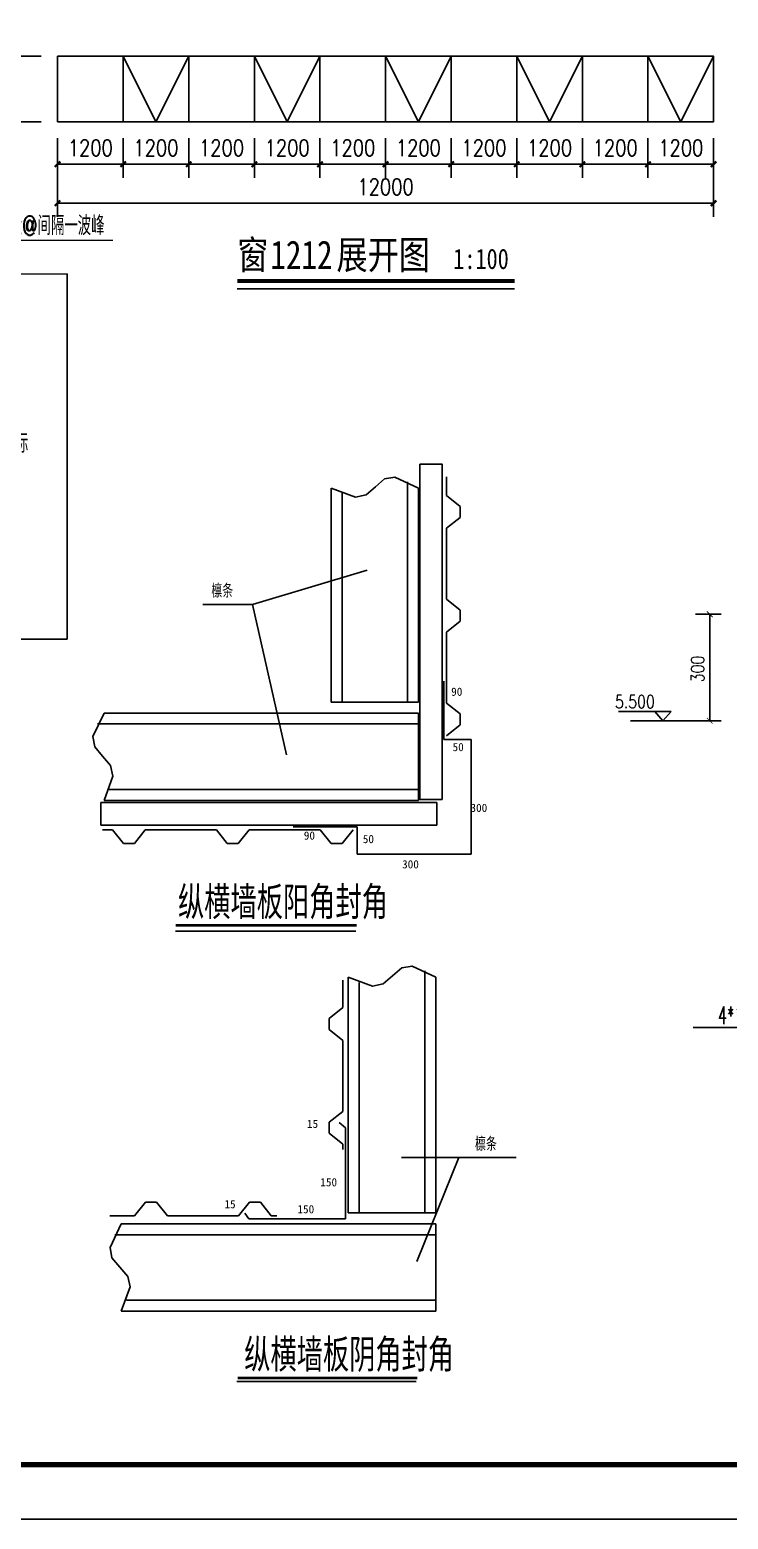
# Model space of a CAD drawing. Extents: x 3757684 to 3906284, y -130571 to 413559.
# Drawn here: x 3788523 to 3801297, y 371559 to 398830 of the extents above; entities that cross this region are included whole.
import ezdxf

# ---------------------------------------------------------------- set-up
doc = ezdxf.new("R2010")
doc.units = 0
doc.header["$LTSCALE"] = 1000
doc.header["$MEASUREMENT"] = 0
doc.linetypes.add('ACAD_ISO02W100', pattern=[15, 12, -3])
doc.layers.get('0').update_dxf_attribs({"color": 4, "linetype": 'CONTINUOUS'})
doc.layers.get('Defpoints').update_dxf_attribs({"linetype": 'CONTINUOUS'})
for name, color, linetype in [('AXIS', 3, 'CONTINUOUS'), ('CYAN', 4, 'CONTINUOUS'), ('DIM', 3, 'CONTINUOUS'), ('DIM_SYMB', 3, 'CONTINUOUS'), ('GREEN', 3, 'CONTINUOUS'), ('PUB_DIM', 3, 'CONTINUOUS'), ('PUB_TEXT', 7, 'CONTINUOUS'), ('PUB_TITLE', 4, 'CONTINUOUS'), ('ROOF', 4, 'CONTINUOUS'), ('ST', 4, 'CONTINUOUS'), ('XUX', 3, 'ACAD_ISO02W100'), ('底线', 7, 'CONTINUOUS'), ('门窗', 4, 'CONTINUOUS')]:
    doc.layers.add(name, color=color, linetype=linetype)
doc.layers.add('标注', color=3, linetype='CONTINUOUS', lineweight=13)
doc.styles.add('3MM', font='simplex.shx', dxfattribs={"width": 0.7, "height": 700, "bigfont": 'hztxt.shx'})
doc.styles.add('_HZTXT', font='TXT', dxfattribs={"width": 0.8, "bigfont": 'HZTXT'})
doc.styles.add('_ROMANS', font='ROMANS', dxfattribs={"width": 0.6})
doc.styles.add('DIM_FONT', font='SIMPLEX.shx', dxfattribs={"width": 0.8})
doc.styles.add('ht', font='simhei_0.ttf', dxfattribs={"width": 0.8})
doc.styles.get("Standard").update_dxf_attribs({"font": 'SimSun.ttf'})
doc.styles.add('中西', font='romans.shx', dxfattribs={"width": 0.8, "height": 350, "bigfont": 'hztxt.shx'})
doc.dimstyles.new('DIMN', dxfattribs={"dimtxt": 300, "dimasz": 100, "dimexe": 250, "dimexo": 300, "dimgap": 150, "dimtad": 1, "dimdec": 0, "dimzin": 0, "dimdsep": 46, "dimtxsty": 'DIM_FONT', "dimblk": 'ARCHTICK', "dimcen": 0.09, "dimclrt": 7, "dimazin": 2, "dimtfac": 1, "dimtdec": 0, "dimtix": 1, "dimtmove": 2, "dimatfit": 3, "dimldrblk": 'ARCHTICK', "dimfxl": 0, "dimtolj": 1, "dimtzin": 0, "dimarcsym": 0})

# ---------------------------------------------------------------- blocks, each defined once
blk = doc.blocks.new('A$C781D49ED')
for p, q in [((2289, 15417), (9933, 15482)), ((9933, 14702), (9933, 15482)), ((2289, 14645), (9933, 14702)), ((9783, 4207), (9783, 14457)), ((9783, 14457), (9933, 14457)), ((9933, 4207), (9933, 14457)), ((2289, 10457), (9783, 10457)), ((2289, 10307), (9783, 10307)), ((2356, 4357), (9783, 4357)), ((2356, 4207), (9933, 4207)), ((2356, 3957), (9933, 3957)), ((9933, 3957), (9933, 3332)), ((2356, 3332), (9933, 3332))]:
    blk.add_line(p, q)
for points, const_width in [([(6913, 15218), (6913, 15718)], 100), ([(8703, 15651), (9203, 15651)], 100), ([(8953, 14325), (8953, 15651)], 50), ([(8283, 13957), (8283, 14457), (9783, 14457), (9783, 10457), (8283, 10457), (8283, 10957)], 75), ([(8283, 7707), (8283, 8207), (9783, 8207), (9783, 4207), (8283, 4207), (8283, 4707)], 75), ([(8953, 4525), (8953, 3199)], 50), ([(6913, 3632), (6913, 3132)], 100), ([(8703, 3199), (9203, 3199)], 100)]:
    blk.add_lwpolyline(points, dxfattribs=dict(const_width=const_width))
at = {"layer": 'CYAN'}
for p, q in [((10114, 16118), (7077, 16101)), ((7077, 16101), (7077, 15576)), ((10114, 2733), (10114, 16118)), ((14845, 16118), (11809, 16101)), ((11809, 16101), (11809, 15576)), ((14845, 2733), (14845, 16118)), ((7077, 15576), (6527, 15576)), ((11809, 15576), (11259, 15576)), ((7077, 3258), (6527, 3258)), ((7077, 2733), (7077, 3258)), ((10114, 2733), (7077, 2733)), ((11809, 3258), (11259, 3258)), ((11809, 2733), (11809, 3258)), ((14845, 2733), (11809, 2733))]:
    blk.add_line(p, q, dxfattribs=at)
at = {"layer": 'GREEN'}
for p, q in [((2289, 16249), (2289, 9435)), ((3099, 9435), (1681, 8761)), ((2289, 9435), (3099, 9435)), ((1681, 8761), (2356, 8761)), ((2356, 8761), (2356, 2217))]:
    blk.add_line(p, q, dxfattribs=at)
at = {"layer": '标注'}
for p, q in [((0, 17356), (6263, 17356)), ((6263, 17356), (6913, 15718)), ((10344, 17353), (8953, 15686)), ((10344, 17353), (16517, 17353))]:
    blk.add_line(p, q, dxfattribs=at)
at = {"layer": '门窗'}
blk.add_line((4869, 50), (9590, 50), dxfattribs=at)
at = {"layer": '门窗', "const_width": 100}
blk.add_lwpolyline([(4869, 50), (10411, 50)], dxfattribs=at)
at = {"layer": '底线', "style": 'ht', "width": 0.7}
blk.add_text('雨蓬前包角', height=1000, dxfattribs=at).set_placement((5058, 497))
at = {"layer": '标注', "style": '中西', "width": 0.7}
for s, p in [('抽芯铝铆钉每波峰一个', (120, 17580)), ('M4自攻螺栓@间隔一波峰', (10311, 17532)), ('根据实际', (11462, 9566))]:
    blk.add_text(s, height=700, dxfattribs=at).set_placement(p)
blk = doc.blocks.new('A$C7E354899')
at = {"layer": 'CYAN', "xscale": 0.5, "yscale": 0.5, "zscale": 0.5}
blk.add_blockref('A$C781D49ED', (0, 0), dxfattribs=at)
blk = doc.blocks.new('_ArchTick')
at = {"color": 0, "linetype": 'ByBlock', "const_width": 0.4}
blk.add_lwpolyline([(-0.5, -0.5), (0.5, 0.5)], dxfattribs=at)
blk = doc.blocks.new('*D254')
at = {"layer": 'Defpoints', "color": 0}
for p in [(3789030, 397146), (3801030, 397146), (3801030, 395654)]:
    blk.add_point(p, dxfattribs=at)
at = {"layer": 'PUB_DIM', "color": 0, "lineweight": -2}
for p, q in [((3789030, 396846), (3789030, 395404)), ((3801030, 396846), (3801030, 395404)), ((3789030, 395654), (3801030, 395654))]:
    blk.add_line(p, q, dxfattribs=at)
at = {"layer": 'PUB_DIM', "color": 0, "lineweight": -2, "xscale": 100, "yscale": 100, "zscale": 100, "rotation": 180}
blk.add_blockref('_ArchTick', (3789030, 395654), dxfattribs=at)
at = {"layer": 'PUB_DIM', "color": 0, "lineweight": -2, "xscale": 100, "yscale": 100, "zscale": 100}
blk.add_blockref('_ArchTick', (3801030, 395654), dxfattribs=at)
at = {"layer": 'PUB_DIM', "color": 7, "insert": (3795030, 395954), "char_height": 300, "attachment_point": 5, "style": 'DIM_FONT'}
blk.add_mtext('\\A1;12000', dxfattribs=at)
blk = doc.blocks.new('*D255')
at = {"layer": 'Defpoints', "color": 0}
for p in [(3789030, 397146), (3790230, 397146), (3790230, 396368)]:
    blk.add_point(p, dxfattribs=at)
at = {"layer": 'PUB_DIM', "color": 0, "lineweight": -2}
for p, q in [((3789030, 396846), (3789030, 396118)), ((3790230, 396846), (3790230, 396118)), ((3789030, 396368), (3790230, 396368))]:
    blk.add_line(p, q, dxfattribs=at)
at = {"layer": 'PUB_DIM', "color": 0, "lineweight": -2, "xscale": 100, "yscale": 100, "zscale": 100, "rotation": 180}
blk.add_blockref('_ArchTick', (3789030, 396368), dxfattribs=at)
at = {"layer": 'PUB_DIM', "color": 0, "lineweight": -2, "xscale": 100, "yscale": 100, "zscale": 100}
blk.add_blockref('_ArchTick', (3790230, 396368), dxfattribs=at)
at = {"layer": 'PUB_DIM', "color": 7, "insert": (3789630, 396668), "char_height": 300, "attachment_point": 5, "style": 'DIM_FONT'}
blk.add_mtext('\\A1;1200', dxfattribs=at)
blk = doc.blocks.new('*D256')
at = {"layer": 'Defpoints', "color": 0}
for p in [(3790230, 397146), (3791430, 397146), (3791430, 396368)]:
    blk.add_point(p, dxfattribs=at)
at = {"layer": 'PUB_DIM', "color": 0, "lineweight": -2}
for p, q in [((3790230, 396846), (3790230, 396118)), ((3791430, 396846), (3791430, 396118)), ((3790230, 396368), (3791430, 396368))]:
    blk.add_line(p, q, dxfattribs=at)
at = {"layer": 'PUB_DIM', "color": 0, "lineweight": -2, "xscale": 100, "yscale": 100, "zscale": 100, "rotation": 180}
blk.add_blockref('_ArchTick', (3790230, 396368), dxfattribs=at)
at = {"layer": 'PUB_DIM', "color": 0, "lineweight": -2, "xscale": 100, "yscale": 100, "zscale": 100}
blk.add_blockref('_ArchTick', (3791430, 396368), dxfattribs=at)
at = {"layer": 'PUB_DIM', "color": 7, "insert": (3790830, 396668), "char_height": 300, "attachment_point": 5, "style": 'DIM_FONT'}
blk.add_mtext('\\A1;1200', dxfattribs=at)
blk = doc.blocks.new('*D257')
at = {"layer": 'Defpoints', "color": 0}
for p in [(3791430, 397146), (3792630, 397146), (3792630, 396368)]:
    blk.add_point(p, dxfattribs=at)
at = {"layer": 'PUB_DIM', "color": 0, "lineweight": -2}
for p, q in [((3791430, 396846), (3791430, 396118)), ((3792630, 396846), (3792630, 396118)), ((3791430, 396368), (3792630, 396368))]:
    blk.add_line(p, q, dxfattribs=at)
at = {"layer": 'PUB_DIM', "color": 0, "lineweight": -2, "xscale": 100, "yscale": 100, "zscale": 100, "rotation": 180}
blk.add_blockref('_ArchTick', (3791430, 396368), dxfattribs=at)
at = {"layer": 'PUB_DIM', "color": 0, "lineweight": -2, "xscale": 100, "yscale": 100, "zscale": 100}
blk.add_blockref('_ArchTick', (3792630, 396368), dxfattribs=at)
at = {"layer": 'PUB_DIM', "color": 7, "insert": (3792030, 396668), "char_height": 300, "attachment_point": 5, "style": 'DIM_FONT'}
blk.add_mtext('\\A1;1200', dxfattribs=at)
blk = doc.blocks.new('*D258')
at = {"layer": 'Defpoints', "color": 0}
for p in [(3792630, 397146), (3793830, 397146), (3793830, 396368)]:
    blk.add_point(p, dxfattribs=at)
at = {"layer": 'PUB_DIM', "color": 0, "lineweight": -2}
for p, q in [((3792630, 396846), (3792630, 396118)), ((3793830, 396846), (3793830, 396118)), ((3792630, 396368), (3793830, 396368))]:
    blk.add_line(p, q, dxfattribs=at)
at = {"layer": 'PUB_DIM', "color": 0, "lineweight": -2, "xscale": 100, "yscale": 100, "zscale": 100, "rotation": 180}
blk.add_blockref('_ArchTick', (3792630, 396368), dxfattribs=at)
at = {"layer": 'PUB_DIM', "color": 0, "lineweight": -2, "xscale": 100, "yscale": 100, "zscale": 100}
blk.add_blockref('_ArchTick', (3793830, 396368), dxfattribs=at)
at = {"layer": 'PUB_DIM', "color": 7, "insert": (3793230, 396668), "char_height": 300, "attachment_point": 5, "style": 'DIM_FONT'}
blk.add_mtext('\\A1;1200', dxfattribs=at)
blk = doc.blocks.new('*D259')
at = {"layer": 'Defpoints', "color": 0}
for p in [(3793830, 397146), (3795030, 397146), (3795030, 396368)]:
    blk.add_point(p, dxfattribs=at)
at = {"layer": 'PUB_DIM', "color": 0, "lineweight": -2}
for p, q in [((3793830, 396846), (3793830, 396118)), ((3795030, 396846), (3795030, 396118)), ((3793830, 396368), (3795030, 396368))]:
    blk.add_line(p, q, dxfattribs=at)
at = {"layer": 'PUB_DIM', "color": 0, "lineweight": -2, "xscale": 100, "yscale": 100, "zscale": 100, "rotation": 180}
blk.add_blockref('_ArchTick', (3793830, 396368), dxfattribs=at)
at = {"layer": 'PUB_DIM', "color": 0, "lineweight": -2, "xscale": 100, "yscale": 100, "zscale": 100}
blk.add_blockref('_ArchTick', (3795030, 396368), dxfattribs=at)
at = {"layer": 'PUB_DIM', "color": 7, "insert": (3794430, 396668), "char_height": 300, "attachment_point": 5, "style": 'DIM_FONT'}
blk.add_mtext('\\A1;1200', dxfattribs=at)
blk = doc.blocks.new('*D260')
at = {"layer": 'Defpoints', "color": 0}
for p in [(3795030, 397146), (3796230, 397146), (3796230, 396368)]:
    blk.add_point(p, dxfattribs=at)
at = {"layer": 'PUB_DIM', "color": 0, "lineweight": -2}
for p, q in [((3795030, 396846), (3795030, 396118)), ((3796230, 396846), (3796230, 396118)), ((3795030, 396368), (3796230, 396368))]:
    blk.add_line(p, q, dxfattribs=at)
at = {"layer": 'PUB_DIM', "color": 0, "lineweight": -2, "xscale": 100, "yscale": 100, "zscale": 100, "rotation": 180}
blk.add_blockref('_ArchTick', (3795030, 396368), dxfattribs=at)
at = {"layer": 'PUB_DIM', "color": 0, "lineweight": -2, "xscale": 100, "yscale": 100, "zscale": 100}
blk.add_blockref('_ArchTick', (3796230, 396368), dxfattribs=at)
at = {"layer": 'PUB_DIM', "color": 7, "insert": (3795630, 396668), "char_height": 300, "attachment_point": 5, "style": 'DIM_FONT'}
blk.add_mtext('\\A1;1200', dxfattribs=at)
blk = doc.blocks.new('*D261')
at = {"layer": 'Defpoints', "color": 0}
for p in [(3796230, 397146), (3797430, 397146), (3797430, 396368)]:
    blk.add_point(p, dxfattribs=at)
at = {"layer": 'PUB_DIM', "color": 0, "lineweight": -2}
for p, q in [((3796230, 396846), (3796230, 396118)), ((3797430, 396846), (3797430, 396118)), ((3796230, 396368), (3797430, 396368))]:
    blk.add_line(p, q, dxfattribs=at)
at = {"layer": 'PUB_DIM', "color": 0, "lineweight": -2, "xscale": 100, "yscale": 100, "zscale": 100, "rotation": 180}
blk.add_blockref('_ArchTick', (3796230, 396368), dxfattribs=at)
at = {"layer": 'PUB_DIM', "color": 0, "lineweight": -2, "xscale": 100, "yscale": 100, "zscale": 100}
blk.add_blockref('_ArchTick', (3797430, 396368), dxfattribs=at)
at = {"layer": 'PUB_DIM', "color": 7, "insert": (3796830, 396668), "char_height": 300, "attachment_point": 5, "style": 'DIM_FONT'}
blk.add_mtext('\\A1;1200', dxfattribs=at)
blk = doc.blocks.new('*D262')
at = {"layer": 'Defpoints', "color": 0}
for p in [(3797430, 397146), (3798630, 397146), (3798630, 396368)]:
    blk.add_point(p, dxfattribs=at)
at = {"layer": 'PUB_DIM', "color": 0, "lineweight": -2}
for p, q in [((3797430, 396846), (3797430, 396118)), ((3798630, 396846), (3798630, 396118)), ((3797430, 396368), (3798630, 396368))]:
    blk.add_line(p, q, dxfattribs=at)
at = {"layer": 'PUB_DIM', "color": 0, "lineweight": -2, "xscale": 100, "yscale": 100, "zscale": 100, "rotation": 180}
blk.add_blockref('_ArchTick', (3797430, 396368), dxfattribs=at)
at = {"layer": 'PUB_DIM', "color": 0, "lineweight": -2, "xscale": 100, "yscale": 100, "zscale": 100}
blk.add_blockref('_ArchTick', (3798630, 396368), dxfattribs=at)
at = {"layer": 'PUB_DIM', "color": 7, "insert": (3798030, 396668), "char_height": 300, "attachment_point": 5, "style": 'DIM_FONT'}
blk.add_mtext('\\A1;1200', dxfattribs=at)
blk = doc.blocks.new('*D263')
at = {"layer": 'Defpoints', "color": 0}
for p in [(3798630, 397146), (3799830, 397146), (3799830, 396368)]:
    blk.add_point(p, dxfattribs=at)
at = {"layer": 'PUB_DIM', "color": 0, "lineweight": -2}
for p, q in [((3798630, 396846), (3798630, 396118)), ((3799830, 396846), (3799830, 396118)), ((3798630, 396368), (3799830, 396368))]:
    blk.add_line(p, q, dxfattribs=at)
at = {"layer": 'PUB_DIM', "color": 0, "lineweight": -2, "xscale": 100, "yscale": 100, "zscale": 100, "rotation": 180}
blk.add_blockref('_ArchTick', (3798630, 396368), dxfattribs=at)
at = {"layer": 'PUB_DIM', "color": 0, "lineweight": -2, "xscale": 100, "yscale": 100, "zscale": 100}
blk.add_blockref('_ArchTick', (3799830, 396368), dxfattribs=at)
at = {"layer": 'PUB_DIM', "color": 7, "insert": (3799230, 396668), "char_height": 300, "attachment_point": 5, "style": 'DIM_FONT'}
blk.add_mtext('\\A1;1200', dxfattribs=at)
blk = doc.blocks.new('*D264')
at = {"layer": 'Defpoints', "color": 0}
for p in [(3799830, 397146), (3801030, 397146), (3801030, 396368)]:
    blk.add_point(p, dxfattribs=at)
at = {"layer": 'PUB_DIM', "color": 0, "lineweight": -2}
for p, q in [((3799830, 396846), (3799830, 396118)), ((3801030, 396846), (3801030, 396118)), ((3799830, 396368), (3801030, 396368))]:
    blk.add_line(p, q, dxfattribs=at)
at = {"layer": 'PUB_DIM', "color": 0, "lineweight": -2, "xscale": 100, "yscale": 100, "zscale": 100, "rotation": 180}
blk.add_blockref('_ArchTick', (3799830, 396368), dxfattribs=at)
at = {"layer": 'PUB_DIM', "color": 0, "lineweight": -2, "xscale": 100, "yscale": 100, "zscale": 100}
blk.add_blockref('_ArchTick', (3801030, 396368), dxfattribs=at)
at = {"layer": 'PUB_DIM', "color": 7, "insert": (3800430, 396668), "char_height": 300, "attachment_point": 5, "style": 'DIM_FONT'}
blk.add_mtext('\\A1;1200', dxfattribs=at)
blk = doc.blocks.new('*D304')
at = {"layer": 'Defpoints', "color": 0}
for p in [(3787882, 398346), (3789030, 398346), (3789030, 397146)]:
    blk.add_point(p, dxfattribs=at)
at = {"layer": 'PUB_DIM', "color": 0, "lineweight": -2}
for p, q in [((3788730, 398346), (3787632, 398346)), ((3787882, 397146), (3787882, 398346)), ((3788730, 397146), (3787632, 397146))]:
    blk.add_line(p, q, dxfattribs=at)
at = {"layer": 'PUB_DIM', "color": 0, "lineweight": -2, "xscale": 100, "yscale": 100, "zscale": 100}
for p, rotation in [((3787882, 398346), 90), ((3787882, 397146), 270)]:
    blk.add_blockref('_ArchTick', p, dxfattribs=dict(at, rotation=rotation))
at = {"layer": 'PUB_DIM', "color": 7, "insert": (3787582, 397746), "char_height": 300, "attachment_point": 5, "rotation": 90, "style": 'DIM_FONT'}
blk.add_mtext('\\A1;1200', dxfattribs=at)

msp = doc.modelspace()

# ---------------------------------------------------------------- linework, layer by layer
for p, q in [((3790229.8, 398346), (3790229.8, 397146)), ((3791429.8, 398346), (3791429.8, 397146)), ((3792629.8, 398346), (3792629.8, 397146)), ((3793829.8, 398346), (3793829.8, 397146)), ((3795029.8, 398346), (3795029.8, 397146)), ((3796229.8, 398346), (3796229.8, 397146)), ((3797429.8, 398346), (3797429.8, 397146)), ((3798629.8, 398346), (3798629.8, 397146)), ((3799829.8, 398346), (3799829.8, 397146)), ((3794033.7, 386519.3, 13.9), (3794033.7, 390437.2, 13.9)), ((3795633.7, 386519.3, 13.9), (3795633.7, 390437.2, 13.9)), ((3795633.7, 386519.3, 13.9), (3794033.7, 386519.3, 13.9)), ((3795633.7, 386319.3, 13.9), (3789881.7, 386319.3, 13.9)), ((3795633.7, 386319.3, 13.9), (3795633.7, 384719.3, 13.9)), ((3795633.7, 384719.3, 13.9), (3789881.7, 384719.3, 13.9)), ((3794347.6, 377166.8, 13.9), (3794347.6, 381482.3, 13.9)), ((3795947.6, 377166.8, 13.9), (3795947.6, 381482.3, 13.9)), ((3795947.6, 377166.8, 13.9), (3794347.6, 377166.8, 13.9)), ((3795947.6, 376966.8, 13.9), (3790195.7, 376966.8, 13.9)), ((3795947.6, 376966.8, 13.9), (3795947.6, 375366.8, 13.9)), ((3795947.6, 375366.8, 13.9), (3790195.7, 375366.8, 13.9))]:
    msp.add_line(p, q)
at = {"elevation": 0}
msp.add_lwpolyline([(3789029.8, 398346), (3801029.8, 398346), (3801029.8, 397146), (3789029.8, 397146)], close=True, dxfattribs=at)
at = {"color": 8}
for points in [[(3790229.8, 398346), (3790829.8, 397146), (3791429.8, 398346)], [(3792629.8, 398346), (3793229.8, 397146), (3793829.8, 398346)], [(3797429.8, 398346), (3798029.8, 397146), (3798629.8, 398346)], [(3799829.8, 398346), (3800429.8, 397146), (3801029.8, 398346)]]:
    msp.add_lwpolyline(points, dxfattribs=at)
at = {"color": 8, "elevation": 0}
msp.add_lwpolyline([(3795029.8, 398346), (3795629.8, 397146), (3796229.8, 398346)], dxfattribs=at)
at = {"const_width": 50, "elevation": 13.9}
for points in [[(3791189.9, 382430.9), (3794500.3, 382430.9)], [(3792325, 374144.2), (3795610.2, 374144.2)]]:
    msp.add_lwpolyline(points, dxfattribs=at)
at = {"layer": 'AXIS', "color": 2}
for p, q in [((3799293.6, 386350.5, 27.8), (3800253.8, 386350.5, 27.8)), ((3799953.2, 386350.5, 27.8), (3800103.5, 386178.9, 27.8)), ((3800253.8, 386350.5, 27.8), (3800103.5, 386178.9, 27.8))]:
    msp.add_line(p, q, dxfattribs=at)
at = {"layer": 'CYAN'}
for p, q in [((3796143.7, 390646.6, 13.9), (3796143.7, 390303.3, 13.9)), ((3796143.7, 390303.3, 13.9), (3796393.7, 390103.3, 13.9)), ((3796393.7, 390103.3, 13.9), (3796393.7, 389903.3, 13.9)), ((3796143.7, 389703.3, 13.9), (3796393.7, 389903.3, 13.9)), ((3796143.7, 389703.3, 13.9), (3796143.7, 388403.3, 13.9)), ((3796143.7, 388403.3, 13.9), (3796393.7, 388203.3, 13.9)), ((3796393.7, 388203.3, 13.9), (3796393.7, 388003.3, 13.9)), ((3796143.7, 387803.3, 13.9), (3796393.7, 388003.3, 13.9)), ((3796143.7, 387803.3, 13.9), (3796143.7, 386503.3, 13.9)), ((3796098.4, 386901.1, 13.9), (3796098.4, 385838.3, 13.9)), ((3796143.7, 386503.3, 13.9), (3796393.7, 386303.3, 13.9)), ((3796393.7, 386303.3, 13.9), (3796393.7, 386103.3, 13.9)), ((3796143.7, 385903.3, 13.9), (3796393.7, 386103.3, 13.9)), ((3796098.4, 385838.3, 13.9), (3796598.4, 385838.3, 13.9)), ((3796598.4, 385838.3, 13.9), (3796598.4, 383733.6, 13.9)), ((3790035, 384179.3, 13.9), (3789852.1, 384179.3, 13.9)), ((3790035, 384179.3, 13.9), (3790235, 383929.3, 13.9)), ((3790635, 384179.3, 13.9), (3790435, 383929.3, 13.9)), ((3791935, 384179.3, 13.9), (3790635, 384179.3, 13.9)), ((3791935, 384179.3, 13.9), (3792135, 383929.3, 13.9)), ((3792535, 384179.3, 13.9), (3792335, 383929.3, 13.9)), ((3793835, 384179.3, 13.9), (3792535, 384179.3, 13.9)), ((3793340.6, 384233.6, 13.9), (3794511.9, 384233.6, 13.9)), ((3793835, 384179.3, 13.9), (3794035, 383929.3, 13.9)), ((3794435, 384179.3, 13.9), (3794235, 383929.3, 13.9)), ((3794511.9, 384233.6, 13.9), (3794511.9, 383733.6, 13.9)), ((3790435, 383929.3, 13.9), (3790235, 383929.3, 13.9)), ((3792335, 383929.3, 13.9), (3792135, 383929.3, 13.9)), ((3794235, 383929.3, 13.9), (3794035, 383929.3, 13.9)), ((3794511.9, 383733.6, 13.9), (3796598.4, 383733.6, 13.9)), ((3791187.1, 382326.9, 13.9), (3794488.2, 382326.9, 13.9)), ((3794247.6, 381431.9, 13.9), (3794247.6, 380927.2, 13.9)), ((3794247.6, 380927.2, 13.9), (3793997.6, 380727.2, 13.9)), ((3793997.6, 380727.2, 13.9), (3793997.6, 380527.2, 13.9)), ((3794247.6, 380327.2, 13.9), (3793997.6, 380527.2, 13.9)), ((3794247.6, 380327.2, 13.9), (3794247.6, 379027.2, 13.9)), ((3794247.6, 379027.2, 13.9), (3793997.6, 378827.2, 13.9)), ((3793997.6, 378827.2, 13.9), (3793997.6, 378627.2, 13.9)), ((3794298, 378724.3, 13.9), (3794178.8, 378821.6, 13.9)), ((3794247.6, 378427.2, 13.9), (3793997.6, 378627.2, 13.9)), ((3794298, 378724.3, 13.9), (3794298, 377055.9, 13.9)), ((3794247.6, 378427.2, 13.9), (3794247.6, 378327.2, 13.9)), ((3790440.1, 377116.8, 13.9), (3790640.1, 377366.8, 13.9)), ((3790840.1, 377366.8, 13.9), (3790640.1, 377366.8, 13.9)), ((3791040.1, 377116.8, 13.9), (3790840.1, 377366.8, 13.9)), ((3792340.1, 377116.8, 13.9), (3792540.1, 377366.8, 13.9)), ((3792527.1, 377055.9, 13.9), (3792456.9, 377161.4, 13.9)), ((3792740.1, 377366.8, 13.9), (3792540.1, 377366.8, 13.9)), ((3792940.1, 377116.8, 13.9), (3792740.1, 377366.8, 13.9)), ((3790440.1, 377116.8, 13.9), (3789984.9, 377116.8, 13.9)), ((3792340.1, 377116.8, 13.9), (3791040.1, 377116.8, 13.9)), ((3792527.1, 377055.9, 13.9), (3794298, 377055.9, 13.9)), ((3792940.1, 377116.8, 13.9), (3793040.1, 377116.8, 13.9)), ((3792312, 374081.3, 13.9), (3795587.9, 374081.3, 13.9))]:
    msp.add_line(p, q, dxfattribs=at)
at = {"layer": 'CYAN', "elevation": 13.9}
for points in [[(3795654.8, 390879.5), (3795654.8, 384739.5), (3796064.8, 384739.5), (3796064.8, 390879.5)], [(3789824.8, 384269.5), (3795964.8, 384269.5), (3795964.8, 384679.5), (3789824.8, 384679.5)]]:
    msp.add_lwpolyline(points, close=True, dxfattribs=at)
at = {"layer": 'DIM'}
for p, q in [((3801169.4, 388129.8, 27.8), (3800697.2, 388129.8, 27.8)), ((3800959.7, 386178.9, 27.8), (3800959.7, 388129.8, 27.8)), ((3801169.4, 386178.9, 27.8), (3800697.2, 386178.9, 27.8))]:
    msp.add_line(p, q, dxfattribs=at)
at = {"layer": 'DIM', "const_width": 15.8, "elevation": 27.8}
for points in [[(3801012.2, 388077.3), (3800907.2, 388182.3)], [(3800907.2, 386231.4), (3801012.2, 386126.4)]]:
    msp.add_lwpolyline(points, dxfattribs=at)
at = {"layer": 'DIM_SYMB', "const_width": 70}
msp.add_lwpolyline([(3792317.6, 394229.5), (3797390.5, 394229.5)], dxfattribs=at)
at = {"layer": 'DIM_SYMB'}
msp.add_lwpolyline([(3792317.6, 394089.5), (3797390.5, 394089.5)], dxfattribs=at)
at = {"layer": 'GREEN'}
for p, q in [((3794691.3, 388934.1, 13.9), (3792594.4, 388308.7, 13.9)), ((3792594.4, 388308.7, 13.9), (3791686.7, 388308.7, 13.9)), ((3792594.4, 388308.7, 13.9), (3793220.3, 385557, 13.9)), ((3797417.7, 378179.3, 13.9), (3795320.7, 378179.3, 13.9)), ((3795600.8, 376274.9, 13.9), (3796369.2, 378179.3, 13.9))]:
    msp.add_line(p, q, dxfattribs=at)
at = {"layer": 'GREEN', "elevation": 13.9, "flags": 128}
for points in [[(3795633.7, 390437.2), (3795202.4, 390641.6), (3795012.6, 390608.4), (3794843.6, 390464), (3794672.8, 390317.4), (3794478.1, 390275.1), (3794033.7, 390437.2)], [(3789881.7, 386319.3), (3789677.3, 385888), (3789710.5, 385698.2), (3789854.9, 385529.2), (3790001.5, 385358.4), (3790043.8, 385163.7), (3789881.7, 384719.3)], [(3795947.6, 381482.3), (3795516.3, 381686.7), (3795326.6, 381653.6), (3795157.6, 381509.1), (3794986.7, 381362.6), (3794792, 381320.2), (3794347.6, 381482.3)], [(3790195.7, 376966.8), (3789991.3, 376535.4), (3790024.4, 376345.7), (3790168.9, 376176.7), (3790315.4, 376005.8), (3790357.8, 375811.2), (3790195.7, 375366.8)]]:
    msp.add_lwpolyline(points, dxfattribs=at)
at = {"layer": 'PUB_DIM', "elevation": 27.8}
msp.add_lwpolyline([(3803931.5, 379835.7), (3803635.7, 380564.8), (3800658.2, 380564.8)], dxfattribs=at)
at = {"layer": 'PUB_TITLE', "elevation": 13.9}
msp.add_lwpolyline([(3757684, 371559.1), (3831984, 371559.1), (3831984, 413559.1), (3757684, 413559.1)], close=True, dxfattribs=at)
at = {"layer": 'PUB_TITLE', "const_width": 100, "elevation": 13.9}
msp.add_lwpolyline([(3760184, 372559.1), (3830984, 372559.1), (3830984, 412559.1), (3760184, 412559.1)], close=True, dxfattribs=at)
at = {"layer": 'ST'}
msp.add_line((3800697.2, 386178.9, 27.8), (3799509.9, 386178.9, 27.8), dxfattribs=at)
at = {"layer": 'XUX'}
for p, q in [((3795433.7, 386519.3, 13.9), (3795433.7, 390555.6, 13.9)), ((3794233.7, 386519.3, 13.9), (3794233.7, 390342.8, 13.9)), ((3795633.7, 386119.3, 13.9), (3789763.3, 386119.3, 13.9)), ((3795633.7, 384919.3, 13.9), (3789976.1, 384919.3, 13.9)), ((3795747.6, 377166.8, 13.9), (3795747.6, 381600.8, 13.9)), ((3794547.6, 377166.8, 13.9), (3794547.6, 381388, 13.9)), ((3795947.6, 376766.8, 13.9), (3790077.2, 376766.8, 13.9)), ((3795947.6, 375566.8, 13.9), (3790290.1, 375566.8, 13.9))]:
    msp.add_line(p, q, dxfattribs=at)

# ---------------------------------------------------------------- block references
at = {"layer": 'ROOF'}
msp.add_blockref('A$C7E354899', (3781783.3, 386303.8, 13.9), dxfattribs=at)

# ---------------------------------------------------------------- texts
at = {"style": '_HZTXT', "width": 0.8}
for s, p in [('纵横墙板阳角封角', (3791232.9, 382547.3, 13.9)), ('纵横墙板阴角封角', (3792443.6, 374260.6, 13.9))]:
    msp.add_text(s, height=600, dxfattribs=at).set_placement(p)
at = {"layer": 'DIM', "style": '3MM', "width": 0.8}
msp.add_text('300', height=236.25, rotation=90, dxfattribs=at).set_placement((3800854.7, 386884.3, 27.8))
msp.add_text('5.500', height=236.25, dxfattribs=at).set_placement((3799225.1, 386409.3, 13.9))
at = {"layer": 'GREEN', "style": '_HZTXT', "width": 0.8}
for p in [(3791843.2, 388433.8, 13.9), (3796666.6, 378304.4, 13.9)]:
    msp.add_text('檩条', height=250, dxfattribs=at).set_placement(p)
at = {"layer": 'GREEN'}
for s, p in [('90', (3796230.5, 386635.5, 13.9)), ('50', (3796256.2, 385622, 13.9)), ('300', (3796583.5, 384509.6, 13.9)), ('90', (3793534.9, 384001.8, 13.9)), ('50', (3794613.5, 383937.6, 13.9)), ('300', (3795332.6, 383475.8, 13.9)), ('15', (3793592.6, 378723.5, 13.9)), ('150', (3793837.2, 377654.7, 13.9)), ('15', (3792083.4, 377252.1, 13.9)), ('150', (3793418.2, 377160.5, 13.9))]:
    msp.add_text(s, height=150, dxfattribs=at).set_placement(p)
at = {"layer": 'PUB_TEXT'}
for s, height, style, width, p in [('窗', 522.8, 'ht', 0.8, (3792317.6, 394449.2, 0)), ('1212', 522.78, 'ht', 0.8, (3792922.5, 394449.2, 0)), ('展开图', 522.78, 'ht', 0.8, (3794132.3, 394449.2, 0)), ('1:100', 373.42, 'ht', 0.8, (3796267.8, 394449.2, 0)), ('4*10', 320.12, '_ROMANS', 0.6, (3801111.7, 380623.9, 27.8))]:
    msp.add_text(s, height=height, dxfattribs=dict(at, style=style, width=width)).set_placement(p)

# ---------------------------------------------------------------- dimensions: what is measured, and where the dimension line sits
at = {"layer": 'PUB_DIM'}
for p1, p2, distance, picture, middle in [((3789029.8, 397146), (3789029.8, 398346), 1147.4, '*D304', (3787582.4, 397746)), ((3789029.8, 397146), (3801029.8, 397146), -1492.4, '*D254', (3795029.8, 395953.6)), ((3789029.8, 397146), (3790229.8, 397146), -777.6, '*D255', (3789629.8, 396668.5)), ((3790229.8, 397146), (3791429.8, 397146), -777.6, '*D256', (3790829.8, 396668.5)), ((3791429.8, 397146), (3792629.8, 397146), -777.6, '*D257', (3792029.8, 396668.5)), ((3792629.8, 397146), (3793829.8, 397146), -777.6, '*D258', (3793229.8, 396668.5)), ((3793829.8, 397146), (3795029.8, 397146), -777.6, '*D259', (3794429.8, 396668.5)), ((3795029.8, 397146), (3796229.8, 397146), -777.6, '*D260', (3795629.8, 396668.5)), ((3796229.8, 397146), (3797429.8, 397146), -777.6, '*D261', (3796829.8, 396668.5)), ((3797429.8, 397146), (3798629.8, 397146), -777.6, '*D262', (3798029.8, 396668.5)), ((3798629.8, 397146), (3799829.8, 397146), -777.6, '*D263', (3799229.8, 396668.5)), ((3799829.8, 397146), (3801029.8, 397146), -777.6, '*D264', (3800429.8, 396668.5))]:
    dim = msp.add_aligned_dim(p1=p1, p2=p2, distance=distance, dimstyle='DIMN', dxfattribs=at)
    dim.commit()
    dim.dimension.update_dxf_attribs({"geometry": picture, "text_midpoint": middle})

doc.saveas('drawing.dxf')
